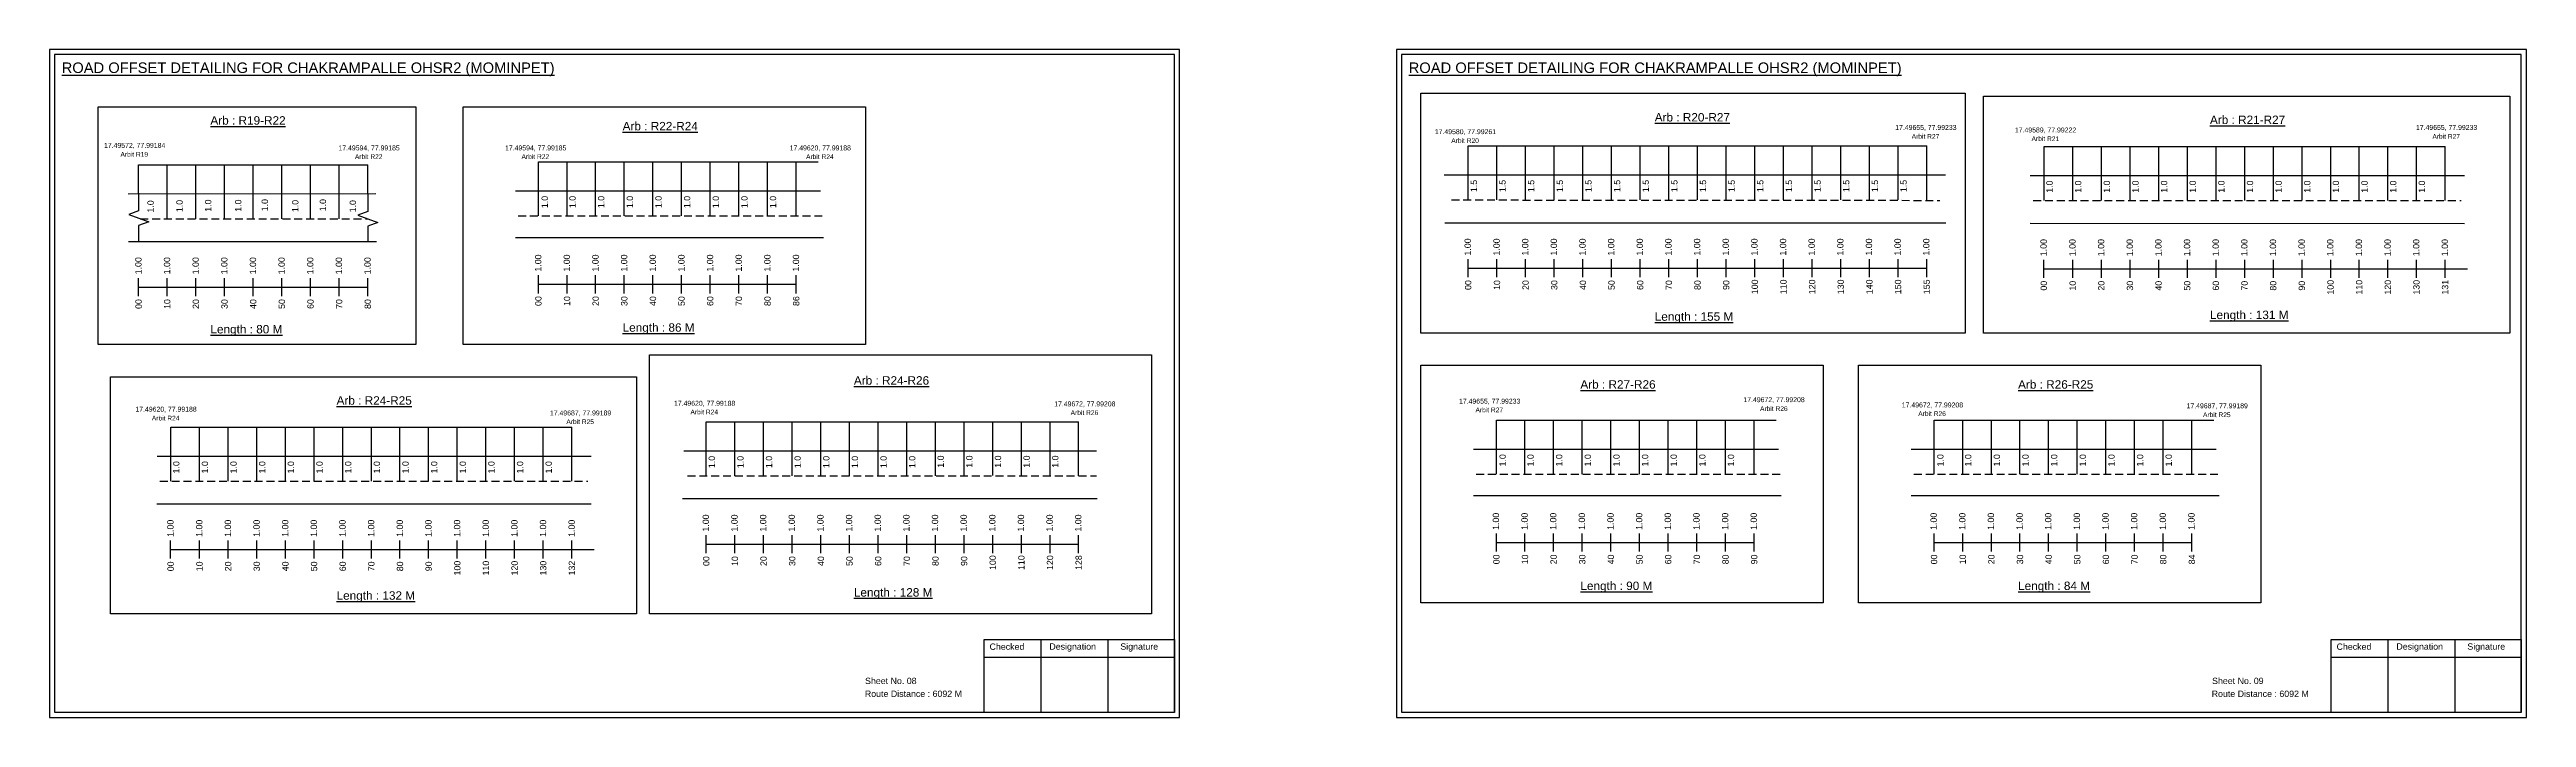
# Model space of a CAD drawing. Header units: inches. Extents: x 664 to 10563, y 382 to 1817.
# Drawn here: x 8723 to 9899, y 385 to 702 of the extents above; entities that cross this region are included whole.
import ezdxf

# ---------------------------------------------------------------- set-up
doc = ezdxf.new("R2010")
doc.units = ezdxf.units.IN
doc.header["$MEASUREMENT"] = 0
doc.linetypes.add('DASHED2', pattern=[0.375, 0.25, -0.125])
for name, color, linetype in [('PDF_Geometry', 7, 'Continuous'), ('PDF_Text', 5, 'Continuous'), ('pipe', 5, 'Continuous')]:
    doc.layers.add(name, color=color, linetype=linetype)
doc.styles.add('PDF Arial', font='arial.ttf')
doc.styles.get("Standard").update_dxf_attribs({"font": 'arial.ttf'})

msp = doc.modelspace()

# ---------------------------------------------------------------- linework, layer by layer
at = {"color": 5}
for p, q in [((8765.6, 646.9), (8874.4, 646.9)), ((8955.4, 648.3), (9088.2, 648.3)), ((9396.9, 655.9), (9614.5, 655.9)), ((9670.3, 655.6), (9860.7, 655.6)), ((8780.9, 522.5), (8971.3, 522.5)), ((9035.1, 525), (9211.9, 525)), ((9410.2, 525.8), (9543, 525.8)), ((9618, 525.8), (9750.8, 525.8))]:
    msp.add_line(p, q, dxfattribs=at)
for p, q in [((8765.6, 633.2), (8765.6, 646.9)), ((8779.2, 621.4), (8779.2, 646.9)), ((8792.8, 621.4), (8792.8, 646.9)), ((8806.4, 621.4), (8806.4, 646.9)), ((8820, 621.4), (8820, 646.9)), ((8833.6, 621.4), (8833.6, 646.9)), ((8847.2, 621.4), (8847.2, 646.9)), ((8860.8, 621.4), (8860.8, 646.9)), ((8874.4, 633.2), (8874.4, 646.9)), ((8955.4, 622.7), (8955.4, 648.3)), ((8969, 622.7), (8969, 648.3)), ((8982.6, 622.7), (8982.6, 648.3)), ((8996.2, 622.7), (8996.2, 648.3)), ((9009.8, 622.7), (9009.8, 648.3)), ((9023.4, 622.7), (9023.4, 648.3)), ((9037, 622.7), (9037, 648.3)), ((9050.6, 622.7), (9050.6, 648.3)), ((9064.2, 622.7), (9064.2, 648.3)), ((9077.8, 622.7), (9077.8, 648.3)), ((9396.9, 630.3), (9396.9, 655.9)), ((9410.5, 630.3), (9410.5, 655.9)), ((9424.1, 630.3), (9424.1, 655.9)), ((9437.7, 630.3), (9437.7, 655.9)), ((9451.3, 630.3), (9451.3, 655.9)), ((9464.9, 630.3), (9464.9, 655.9)), ((9478.5, 630.3), (9478.5, 655.9)), ((9492.1, 630.3), (9492.1, 655.9)), ((9505.7, 630.3), (9505.7, 655.9)), ((9519.3, 630.3), (9519.3, 655.9)), ((9532.9, 630.3), (9532.9, 655.9)), ((9546.5, 630.3), (9546.5, 655.9)), ((9560.1, 630.3), (9560.1, 655.9)), ((9573.7, 630.3), (9573.7, 655.9)), ((9587.3, 630.3), (9587.3, 655.9)), ((9600.9, 630.3), (9600.9, 655.9)), ((9614.5, 630.3), (9614.5, 655.9)), ((9670.3, 630), (9670.3, 655.6)), ((9683.9, 630), (9683.9, 655.6)), ((9697.5, 630), (9697.5, 655.6)), ((9711.1, 630), (9711.1, 655.6)), ((9724.7, 630), (9724.7, 655.6)), ((9738.3, 630), (9738.3, 655.6)), ((9751.9, 630), (9751.9, 655.6)), ((9765.5, 630), (9765.5, 655.6)), ((9779.1, 630), (9779.1, 655.6)), ((9792.7, 630), (9792.7, 655.6)), ((9806.3, 630), (9806.3, 655.6)), ((9819.9, 630), (9819.9, 655.6)), ((9833.5, 630), (9833.5, 655.6)), ((9847.1, 630), (9847.1, 655.6)), ((9860.7, 630), (9860.7, 655.6)), ((9385.4, 642.2), (9623.4, 642.2)), ((9663.7, 641.9), (9869.8, 641.9)), ((8760.7, 633.2), (8878.3, 633.3)), ((8944.6, 634.6), (9089.3, 634.6)), ((9090.8, 612.4), (8944.6, 612.4)), ((9385.8, 619.5), (9623.6, 619.5)), ((9663.6, 619.3), (9869.8, 619.2)), ((8760.8, 610.6), (8878.6, 610.6)), ((8780.9, 496.9), (8780.9, 522.5)), ((8794.5, 496.9), (8794.5, 522.5)), ((8808.1, 496.9), (8808.1, 522.5)), ((8821.7, 496.9), (8821.7, 522.5)), ((8835.3, 496.9), (8835.3, 522.5)), ((8848.9, 496.9), (8848.9, 522.5)), ((8862.5, 496.9), (8862.5, 522.5)), ((8876.1, 496.9), (8876.1, 522.5)), ((8889.7, 496.9), (8889.7, 522.5)), ((8903.3, 496.9), (8903.3, 522.5)), ((8916.9, 496.9), (8916.9, 522.5)), ((8930.5, 496.9), (8930.5, 522.5)), ((8944.1, 496.9), (8944.1, 522.5)), ((8957.7, 496.9), (8957.7, 522.5)), ((8971.3, 496.9), (8971.3, 522.5)), ((9035.1, 499.5), (9035.1, 525)), ((9048.7, 499.5), (9048.7, 525)), ((9062.3, 499.5), (9062.3, 525)), ((9075.9, 499.5), (9075.9, 525)), ((9089.5, 499.5), (9089.5, 525)), ((9103.1, 499.5), (9103.1, 525)), ((9116.7, 499.5), (9116.7, 525)), ((9130.3, 499.5), (9130.3, 525)), ((9143.9, 499.5), (9143.9, 525)), ((9157.5, 499.6), (9157.5, 525.2)), ((9171.1, 499.6), (9171.1, 525.2)), ((9184.7, 499.6), (9184.7, 525.2)), ((9198.3, 499.6), (9198.3, 525.2)), ((9211.9, 499.5), (9211.9, 525)), ((9410.2, 500.2), (9410.2, 525.8)), ((9423.8, 500.2), (9423.8, 525.8)), ((9437.4, 500.2), (9437.4, 525.8)), ((9451, 500.2), (9451, 525.8)), ((9464.6, 500.2), (9464.6, 525.8)), ((9478.2, 500.2), (9478.2, 525.8)), ((9491.8, 500.2), (9491.8, 525.8)), ((9505.4, 500.2), (9505.4, 525.8)), ((9519, 500.2), (9519, 525.8)), ((9532.6, 500.2), (9532.6, 525.8)), ((9618, 500.2), (9618, 525.8)), ((9631.6, 500.2), (9631.6, 525.8)), ((9645.2, 500.2), (9645.2, 525.8)), ((9658.8, 500.2), (9658.8, 525.8)), ((9672.4, 500.2), (9672.4, 525.8)), ((9686, 500.2), (9686, 525.8)), ((9699.6, 500.2), (9699.6, 525.8)), ((9713.2, 500.2), (9713.2, 525.8)), ((9726.8, 500.2), (9726.8, 525.8)), ((9740.4, 500.2), (9740.4, 525.8)), ((8774.4, 508.8), (8980.5, 508.8)), ((9024.4, 511.3), (9220.3, 511.3)), ((9399.3, 512.1), (9544.1, 512.1)), ((9607.1, 512.1), (9751.9, 512.1)), ((8774.3, 486.2), (8980.4, 486.1)), ((9023.9, 488.7), (9220.7, 488.7)), ((9545.5, 489.9), (9399.3, 489.9)), ((9753.3, 489.9), (9607.1, 489.9))]:
    msp.add_line(p, q)
at = {"linetype": 'DASHED2', "ltscale": 15}
for p, q in [((9388.9, 630.3), (9620.8, 630.1)), ((9665.1, 630), (9868.3, 630)), ((8766.4, 621.4), (8874.4, 621.4)), ((8945.8, 622.7), (9090.2, 622.7)), ((8775.7, 496.9), (8978.9, 496.9)), ((9026.2, 499.5), (9220.4, 499.5)), ((9400.6, 500.2), (9545, 500.2)), ((9608.4, 500.2), (9752.8, 500.2))]:
    msp.add_line(p, q, dxfattribs=at)
at = {"color": 217, "true_color": 0x93278f}
for p, q in [((9396.8, 593.6), (9396.8, 602.2)), ((9410.5, 593.6), (9410.5, 602.2)), ((9424.1, 593.6), (9424.1, 602.2)), ((9437.7, 593.6), (9437.7, 602.2)), ((9451.3, 593.6), (9451.3, 602.2)), ((9464.9, 593.6), (9464.9, 602.2)), ((9478.5, 593.6), (9478.5, 602.2)), ((9492.1, 593.6), (9492.1, 602.2)), ((9505.7, 593.6), (9505.7, 602.2)), ((9519.3, 593.6), (9519.3, 602.2)), ((9532.9, 593.6), (9532.9, 602.2)), ((9546.5, 593.6), (9546.5, 602.2)), ((9560.1, 593.6), (9560.1, 602.2)), ((9573.7, 593.6), (9573.7, 602.2)), ((9587.3, 593.6), (9587.3, 602.2)), ((9600.9, 593.6), (9600.9, 602.2)), ((9614.5, 593.6), (9614.5, 602.2)), ((9670.2, 593.3), (9670.2, 601.9)), ((9683.9, 593.3), (9683.9, 601.9)), ((9697.5, 593.3), (9697.5, 601.9)), ((9711.1, 593.3), (9711.1, 601.9)), ((9724.7, 593.3), (9724.7, 601.9)), ((9738.3, 593.3), (9738.3, 601.9)), ((9751.9, 593.3), (9751.9, 601.9)), ((9765.5, 593.3), (9765.5, 601.9)), ((9779.1, 593.3), (9779.1, 601.9)), ((9792.7, 593.3), (9792.7, 601.9)), ((9806.3, 593.3), (9806.3, 601.9)), ((9819.9, 593.3), (9819.9, 601.9)), ((9833.5, 593.3), (9833.5, 601.9)), ((9847.1, 593.3), (9847.1, 601.9)), ((9860.7, 593.3), (9860.7, 601.9)), ((8765.6, 584.7), (8765.6, 593.2)), ((8765.6, 588.9), (8874.4, 588.9)), ((8779.2, 584.7), (8779.2, 593.2)), ((8792.8, 584.7), (8792.8, 593.2)), ((8806.4, 584.7), (8806.4, 593.2)), ((8820, 584.7), (8820, 593.2)), ((8833.6, 584.7), (8833.6, 593.2)), ((8847.2, 584.7), (8847.2, 593.2)), ((8860.8, 584.7), (8860.8, 593.2)), ((8874.4, 584.7), (8874.4, 593.2)), ((8955.4, 586), (8955.4, 594.6)), ((8955.4, 590.3), (9077.8, 590.3)), ((8969, 586), (8969, 594.6)), ((8982.6, 586), (8982.6, 594.6)), ((8996.2, 586), (8996.2, 594.6)), ((9009.8, 586), (9009.8, 594.6)), ((9023.4, 586), (9023.4, 594.6)), ((9037, 586), (9037, 594.6)), ((9050.6, 586), (9050.6, 594.6)), ((9064.2, 586), (9064.2, 594.6)), ((9077.8, 586), (9077.8, 594.6)), ((9396.9, 597.9), (9614.5, 597.9)), ((9670.2, 597.6), (9871.2, 597.6)), ((9035.1, 462.8), (9035.1, 471.3)), ((9048.7, 462.8), (9048.7, 471.3)), ((9062.3, 462.8), (9062.3, 471.3)), ((9075.9, 462.8), (9075.9, 471.3)), ((9089.5, 462.8), (9089.5, 471.3)), ((9103.1, 462.8), (9103.1, 471.3)), ((9116.7, 462.8), (9116.7, 471.3)), ((9130.3, 462.8), (9130.3, 471.3)), ((9143.9, 462.8), (9143.9, 471.3)), ((9157.5, 462.8), (9157.5, 471.3)), ((9171.1, 462.8), (9171.1, 471.3)), ((9184.7, 462.8), (9184.7, 471.3)), ((9198.3, 462.8), (9198.3, 471.3)), ((9211.9, 462.8), (9211.9, 471.3)), ((9410.2, 463.5), (9410.2, 472.1)), ((9423.8, 463.5), (9423.8, 472.1)), ((9437.4, 463.5), (9437.4, 472.1)), ((9451, 463.5), (9451, 472.1)), ((9464.6, 463.5), (9464.6, 472.1)), ((9478.2, 463.5), (9478.2, 472.1)), ((9491.8, 463.5), (9491.8, 472.1)), ((9505.4, 463.5), (9505.4, 472.1)), ((9519, 463.5), (9519, 472.1)), ((9532.6, 463.5), (9532.6, 472.1)), ((9618, 463.5), (9618, 472.1)), ((9631.6, 463.5), (9631.6, 472.1)), ((9645.2, 463.5), (9645.2, 472.1)), ((9658.8, 463.5), (9658.8, 472.1)), ((9672.4, 463.5), (9672.4, 472.1)), ((9686, 463.5), (9686, 472.1)), ((9699.6, 463.5), (9699.6, 472.1)), ((9713.2, 463.5), (9713.2, 472.1)), ((9726.8, 463.5), (9726.8, 472.1)), ((9740.4, 463.5), (9740.4, 472.1)), ((8780.8, 460.2), (8780.8, 468.8)), ((8780.8, 464.5), (8981.9, 464.5)), ((8794.5, 460.2), (8794.5, 468.8)), ((8808.1, 460.2), (8808.1, 468.8)), ((8821.7, 460.2), (8821.7, 468.8)), ((8835.3, 460.2), (8835.3, 468.8)), ((8848.9, 460.2), (8848.9, 468.8)), ((8862.5, 460.2), (8862.5, 468.8)), ((8876.1, 460.2), (8876.1, 468.8)), ((8889.7, 460.2), (8889.7, 468.8)), ((8903.3, 460.2), (8903.3, 468.8)), ((8916.9, 460.2), (8916.9, 468.8)), ((8930.5, 460.2), (8930.5, 468.8)), ((8944.1, 460.2), (8944.1, 468.8)), ((8957.7, 460.2), (8957.7, 468.8)), ((8971.3, 460.2), (8971.3, 468.8)), ((9035.1, 467), (9211.9, 467.1)), ((9410.2, 467.8), (9532.6, 467.8)), ((9618, 467.8), (9740.4, 467.8))]:
    msp.add_line(p, q, dxfattribs=at)
for points in [[(8746.4, 674.4), (8897.3, 674.4), (8897.3, 561.7), (8746.4, 561.7)], [(8919.7, 674.4), (9110.7, 674.4), (9110.7, 561.7), (8919.7, 561.7)], [(9374.4, 681), (9632.8, 681), (9632.8, 567.1), (9374.4, 567.1)], [(9641.5, 679.5), (9891.4, 679.5), (9891.4, 567.1), (9641.5, 567.1)], [(8752.2, 546.4), (9002, 546.4), (9002, 434), (8752.2, 434)], [(9374.4, 551.9), (9565.4, 551.9), (9565.4, 439.2), (9374.4, 439.2)], [(9582.2, 551.9), (9773.2, 551.9), (9773.2, 439.2), (9582.2, 439.2)]]:
    msp.add_lwpolyline(points, close=True)
at = {"linetype": 'Continuous'}
for points in [[(8765.6, 633.5), (8765.6, 625.1), (8760.9, 623.4), (8770.4, 619.9), (8765.6, 618.2), (8765.6, 610.8)], [(8874.4, 633.2), (8874.4, 624.8), (8869.7, 623.1), (8879.2, 619.6), (8874.4, 617.9), (8874.4, 610.6)]]:
    msp.add_lwpolyline(points, dxfattribs=at)
at = {"layer": 'PDF_Geometry'}
for points in [[(8723.3, 701.6), (8723.3, 384.9), (9259.8, 384.9), (9259.8, 701.6)], [(8725.7, 699.3), (8725.7, 387.3), (9257.4, 387.3), (9257.4, 699.3)], [(9362.8, 701.6), (9362.8, 384.9), (9899.3, 384.9), (9899.3, 701.6)], [(9365.1, 699.3), (9365.1, 387.3), (9896.8, 387.3), (9896.8, 699.3)]]:
    msp.add_lwpolyline(points, close=True, dxfattribs=at)
at = {"layer": 'PDF_Geometry', "color": 242, "true_color": 0xcc1f26}
for points in [[(9257.4, 387.2), (9167, 387.2), (9167, 421.8), (9257.4, 421.8)], [(9896.8, 387.2), (9806.5, 387.2), (9806.5, 421.8), (9896.8, 421.8)]]:
    msp.add_lwpolyline(points, close=True, dxfattribs=at)
for points in [[(9167, 413.5), (9257.4, 413.5)], [(9194, 421.8), (9194, 387.2)], [(9225.7, 421.8), (9225.7, 387.2)], [(9806.5, 413.5), (9896.8, 413.5)], [(9833.5, 421.8), (9833.5, 387.2)], [(9865.2, 421.8), (9865.2, 387.2)]]:
    msp.add_lwpolyline(points, dxfattribs=at)
at = {"layer": 'pipe', "color": 0}
msp.add_lwpolyline([(9008.2, 556.8), (9246.5, 556.8), (9246.5, 434), (9008.2, 434)], close=True, dxfattribs=at)

# ---------------------------------------------------------------- texts
at = {"color": 242, "true_color": 0xcd2027}
for s, height, p in [('%%UROAD OFFSET DETAILING FOR CHAKRAMPALLE OHSR2 (MOMINPET)', 5, (8729.1, 690.5)), ('%%UROAD OFFSET DETAILING FOR CHAKRAMPALLE OHSR2 (MOMINPET)', 5, (9368.6, 690.5)), ('%%UArb : R20-R27', 4, (9485.4, 667.5)), ('%%UArb : R21-R27', 4, (9749, 666.3)), ('%%UArb : R19-R22', 4, (8799.7, 666)), ('%%UArb : R22-R24', 4, (8995.4, 663.3)), ('%%ULength : 155 M', 4, (9485.4, 573)), ('%%ULength : 131 M', 4, (9749, 573.8)), ('%%ULength : 80 M', 4, (8799.7, 567)), ('%%ULength : 86 M', 4, (8995.4, 567.8)), ('%%UArb : R24-R26', 4, (9105.2, 542.7)), ('%%UArb : R27-R26', 4, (9450.1, 540.8)), ('%%UArb : R26-R25', 4, (9657.9, 540.8)), ('%%UArb : R24-R25', 4, (8859.6, 533.2)), ('%%ULength : 90 M', 4, (9450.1, 445.3)), ('%%ULength : 84 M', 4, (9657.9, 445.3)), ('%%ULength : 132 M', 4, (8859.6, 440.7)), ('%%ULength : 128 M', 4, (9105.2, 442.2))]:
    msp.add_text(s, height=height, dxfattribs=at).set_placement(p)
at = {"color": 5}
for s, height, p in [('17.49580, 77.99261', 2.34, (9381, 661.5)), ('Arbit R20', 2.25, (9388.8, 657.3)), ('17.49655, 77.99233', 2.34, (9599.6, 663.5)), ('Arbit R27', 2.25, (9607.4, 659.3)), ('17.49589, 77.99222', 2.34, (9656.4, 662.3)), ('Arbit R21', 2.25, (9664.3, 658.2)), ('17.49655, 77.99233', 2.34, (9846.8, 663.5)), ('Arbit R27', 2.25, (9854.6, 659.3)), ('17.49572, 77.99184', 2.34, (8749.2, 655)), ('Arbit R19', 2.25, (8757, 650.8)), ('17.49594, 77.99185', 2.34, (8860.5, 653.8)), ('Arbit R22', 2.25, (8868.3, 649.7)), ('17.49594, 77.99185', 2.34, (8939.6, 653.8)), ('Arbit R22', 2.25, (8947.4, 649.7)), ('17.49620, 77.99188', 2.34, (9074.7, 653.8)), ('Arbit R24', 2.25, (9082.5, 649.7)), ('17.49620, 77.99188', 2.34, (8764.1, 529.9)), ('17.49687, 77.99189', 2.34, (8960.9, 528.1)), ('17.49620, 77.99188', 2.34, (9019.8, 532.7)), ('Arbit R24', 2.25, (9027.6, 528.6)), ('17.49672, 77.99208', 2.34, (9200.3, 532.4)), ('Arbit R26', 2.25, (9208.1, 528.3)), ('17.49655, 77.99233', 2.34, (9392.5, 533.7)), ('Arbit R27', 2.25, (9400.3, 529.6)), ('17.49672, 77.99208', 2.34, (9527.5, 534.4)), ('Arbit R26', 2.25, (9535.4, 530.2)), ('17.49672, 77.99208', 2.34, (9602.7, 531.9)), ('Arbit R26', 2.25, (9610.5, 527.8)), ('17.49687, 77.99189', 2.34, (9737.9, 531.5)), ('Arbit R25', 2.25, (9745.7, 527.3)), ('Arbit R24', 2.25, (8771.9, 525.7)), ('Arbit R25', 2.25, (8968.7, 524))]:
    msp.add_text(s, height=height, dxfattribs=at).set_placement(p)
for s, p in [('1.5', (9401, 634)), ('1.5', (9414.6, 634)), ('1.5', (9428.2, 634)), ('1.5', (9441.8, 634)), ('1.5', (9455.4, 634)), ('1.5', (9469, 634)), ('1.5', (9482.6, 634)), ('1.5', (9496.2, 634)), ('1.5', (9509.8, 634)), ('1.5', (9523.4, 634)), ('1.5', (9537, 634)), ('1.5', (9550.6, 634)), ('1.5', (9564.2, 634)), ('1.5', (9577.8, 634)), ('1.5', (9591.4, 634)), ('1.5', (9605, 634)), ('1.0', (9674.3, 633.7)), ('1.0', (9687.9, 633.7)), ('1.0', (9701.5, 633.7)), ('1.0', (9715.1, 633.7)), ('1.0', (9728.7, 633.7)), ('1.0', (9742.3, 633.7)), ('1.0', (9755.9, 633.7)), ('1.0', (9769.5, 633.7)), ('1.0', (9783.1, 633.7)), ('1.0', (9796.7, 633.7)), ('1.0', (9810.3, 633.7)), ('1.0', (9823.9, 633.7)), ('1.0', (9837.5, 633.7)), ('1.0', (9851.1, 633.7)), ('1.0', (8772.8, 624.3)), ('1.0', (8786.5, 624.5)), ('1.0', (8800.1, 624.7)), ('1.0', (8814.4, 624.7)), ('1.0', (8827, 624.9)), ('1.0', (8841.5, 624.5)), ('1.0', (8854.6, 624.9)), ('1.0', (8868.8, 624.4)), ('1.0', (8959.9, 626.4)), ('1.0', (8973.1, 626.4)), ('1.0', (8986.7, 626.4)), ('1.0', (9000.3, 626.4)), ('1.0', (9013.9, 626.4)), ('1.0', (9027.5, 626.4)), ('1.0', (9041.1, 626.4)), ('1.0', (9054.7, 626.4)), ('1.0', (9068.3, 626.4)), ('1.0', (8785, 500.6)), ('1.0', (8798.6, 500.6)), ('1.0', (8812.2, 500.6)), ('1.0', (8825.8, 500.6)), ('1.0', (8839.4, 500.6)), ('1.0', (8853, 500.6)), ('1.0', (8866.6, 500.6)), ('1.0', (8880.2, 500.6)), ('1.0', (8893.8, 500.6)), ('1.0', (8907.4, 500.6)), ('1.0', (8921, 500.6)), ('1.0', (8934.6, 500.6)), ('1.0', (8948.2, 500.6)), ('1.0', (8961.8, 500.6)), ('1.0', (9039.2, 503.1)), ('1.0', (9052.8, 503.1)), ('1.0', (9066.4, 503.1)), ('1.0', (9080, 503.1)), ('1.0', (9093.6, 503.1)), ('1.0', (9107.2, 503.1)), ('1.0', (9120.8, 503.1)), ('1.0', (9134.4, 503.1)), ('1.0', (9147.9, 503.3)), ('1.0', (9161.5, 503.3)), ('1.0', (9175.1, 503.3)), ('1.0', (9188.7, 503.3)), ('1.0', (9202.3, 503.3)), ('1.0', (9414.7, 503.9)), ('1.0', (9427.9, 503.9)), ('1.0', (9441.5, 503.9)), ('1.0', (9455.1, 503.9)), ('1.0', (9468.7, 503.9)), ('1.0', (9482.3, 503.9)), ('1.0', (9495.9, 503.9)), ('1.0', (9509.5, 503.9)), ('1.0', (9523.1, 503.9)), ('1.0', (9622.5, 503.9)), ('1.0', (9635.7, 503.9)), ('1.0', (9649.3, 503.9)), ('1.0', (9662.9, 503.9)), ('1.0', (9676.5, 503.9)), ('1.0', (9690.1, 503.9)), ('1.0', (9703.7, 503.9)), ('1.0', (9717.3, 503.9)), ('1.0', (9730.9, 503.9))]:
    msp.add_text(s, height=3, rotation=90).set_placement(p)
at = {"color": 217, "true_color": 0x93278f}
for s, p in [('1.00', (9398.1, 603.9)), ('1.00', (9411.8, 603.9)), ('1.00', (9425.4, 603.9)), ('1.00', (9439, 603.9)), ('1.00', (9452.6, 603.9)), ('1.00', (9466.2, 603.9)), ('1.00', (9479.8, 603.9)), ('1.00', (9493.4, 603.9)), ('1.00', (9507, 603.9)), ('1.00', (9520.6, 603.9)), ('1.00', (9534.2, 603.9)), ('1.00', (9547.8, 603.9)), ('1.00', (9561.4, 603.9)), ('1.00', (9575, 603.9)), ('1.00', (9588.6, 603.9)), ('1.00', (9602.2, 603.9)), ('1.00', (9615.8, 603.9)), ('1.00', (9671.5, 603.6)), ('1.00', (9685.2, 603.6)), ('1.00', (9698.8, 603.6)), ('1.00', (9712.4, 603.6)), ('1.00', (9726, 603.6)), ('1.00', (9739.6, 603.6)), ('1.00', (9753.2, 603.6)), ('1.00', (9766.8, 603.6)), ('1.00', (9780.4, 603.6)), ('1.00', (9794, 603.6)), ('1.00', (9807.6, 603.6)), ('1.00', (9821.2, 603.6)), ('1.00', (9834.8, 603.6)), ('1.00', (9848.4, 603.6)), ('1.00', (9862, 603.6)), ('1.00', (8767, 595)), ('1.00', (8780.6, 595)), ('1.00', (8794.2, 595)), ('1.00', (8807.8, 595)), ('1.00', (8821.4, 595)), ('1.00', (8835, 595)), ('1.00', (8848.6, 595)), ('1.00', (8862.2, 595)), ('1.00', (8875.8, 595)), ('1.00', (8956.8, 596.3)), ('1.00', (8970.4, 596.3)), ('1.00', (8984, 596.3)), ('1.00', (8997.6, 596.3)), ('1.00', (9011.2, 596.3)), ('1.00', (9024.8, 596.3)), ('1.00', (9038.4, 596.3)), ('1.00', (9052, 596.3)), ('1.00', (9065.6, 596.3)), ('1.00', (9079.2, 596.3)), ('00', (9398.3, 587.6)), ('10', (9412, 587.6)), ('20', (9425.6, 587.6)), ('30', (9439.2, 587.6)), ('40', (9452.8, 587.6)), ('50', (9466.4, 587.6)), ('60', (9480, 587.6)), ('70', (9493.6, 587.6)), ('80', (9507.2, 587.6)), ('90', (9520.8, 587.6)), ('100', (9534.4, 585.6)), ('110', (9548, 585.6)), ('120', (9561.6, 585.6)), ('130', (9575.2, 585.6)), ('140', (9588.8, 585.6)), ('150', (9602.4, 585.6)), ('155', (9616, 585.6)), ('00', (9671.6, 587.3)), ('10', (9685.3, 587.3)), ('20', (9698.9, 587.3)), ('30', (9712.5, 587.3)), ('40', (9726.1, 587.3)), ('50', (9739.7, 587.3)), ('60', (9753.3, 587.3)), ('70', (9766.9, 587.3)), ('80', (9780.5, 587.3)), ('90', (9794.1, 587.3)), ('100', (9807.7, 585.4)), ('110', (9821.3, 585.4)), ('120', (9834.9, 585.4)), ('130', (9848.5, 585.4)), ('131', (9862.1, 585.4)), ('00', (8767.1, 578.6)), ('10', (8780.7, 578.6)), ('20', (8794.3, 578.6)), ('30', (8807.9, 578.6)), ('40', (8821.5, 578.6)), ('50', (8835.1, 578.6)), ('60', (8848.7, 578.6)), ('70', (8862.3, 578.6)), ('80', (8875.9, 578.6)), ('00', (8956.9, 580)), ('10', (8970.5, 580)), ('20', (8984.1, 580)), ('30', (8997.7, 580)), ('40', (9011.3, 580)), ('50', (9024.9, 580)), ('60', (9038.5, 580)), ('70', (9052.1, 580)), ('80', (9065.7, 580)), ('86', (9079.3, 580)), ('1.00', (8782.2, 470.5)), ('1.00', (8795.9, 470.5)), ('1.00', (8809.5, 470.5)), ('1.00', (8823.1, 470.5)), ('1.00', (8836.7, 470.5)), ('1.00', (8850.3, 470.5)), ('1.00', (8863.9, 470.5)), ('1.00', (8877.5, 470.5)), ('1.00', (8891.1, 470.5)), ('1.00', (8904.7, 470.5)), ('1.00', (8918.3, 470.5)), ('1.00', (8931.9, 470.5)), ('1.00', (8945.5, 470.5)), ('1.00', (8959.1, 470.5)), ('1.00', (8972.7, 470.5)), ('1.00', (9036.4, 473)), ('1.00', (9050, 473)), ('1.00', (9063.6, 473)), ('1.00', (9077.2, 473)), ('1.00', (9090.8, 473)), ('1.00', (9104.4, 473)), ('1.00', (9118, 473)), ('1.00', (9131.6, 473)), ('1.00', (9145.2, 473)), ('1.00', (9158.8, 473)), ('1.00', (9172.4, 473)), ('1.00', (9186, 473)), ('1.00', (9199.6, 473)), ('1.00', (9213.2, 473)), ('1.00', (9411.5, 473.8)), ('1.00', (9425.1, 473.8)), ('1.00', (9438.7, 473.8)), ('1.00', (9452.3, 473.8)), ('1.00', (9465.9, 473.8)), ('1.00', (9479.5, 473.8)), ('1.00', (9493.1, 473.8)), ('1.00', (9506.7, 473.8)), ('1.00', (9520.3, 473.8)), ('1.00', (9533.9, 473.8)), ('1.00', (9619.3, 473.8)), ('1.00', (9632.9, 473.8)), ('1.00', (9646.5, 473.8)), ('1.00', (9660.1, 473.8)), ('1.00', (9673.7, 473.8)), ('1.00', (9687.3, 473.8)), ('1.00', (9700.9, 473.8)), ('1.00', (9714.5, 473.8)), ('1.00', (9728.1, 473.8)), ('1.00', (9741.7, 473.8)), ('00', (8782.3, 454.2)), ('10', (8796, 454.2)), ('20', (8809.6, 454.2)), ('30', (8823.2, 454.2)), ('40', (8836.8, 454.2)), ('50', (8850.4, 454.2)), ('60', (8864, 454.2)), ('70', (8877.6, 454.2)), ('80', (8891.2, 454.2)), ('90', (8904.8, 454.2)), ('100', (8918.4, 452.2)), ('110', (8932, 452.2)), ('120', (8945.6, 452.2)), ('130', (8959.2, 452.2)), ('132', (8972.8, 452.2)), ('00', (9036.6, 456.7)), ('10', (9050.2, 456.7)), ('20', (9063.8, 456.7)), ('30', (9077.4, 456.7)), ('40', (9091, 456.7)), ('50', (9104.6, 456.7)), ('60', (9118.2, 456.7)), ('70', (9131.8, 456.7)), ('80', (9145.4, 456.7)), ('90', (9159, 456.7)), ('100', (9172.6, 454.8)), ('110', (9186.2, 454.8)), ('120', (9199.8, 454.8)), ('128', (9213.4, 454.8)), ('00', (9411.7, 457.5)), ('10', (9425.3, 457.5)), ('20', (9438.9, 457.5)), ('30', (9452.5, 457.5)), ('40', (9466.1, 457.5)), ('50', (9479.7, 457.5)), ('60', (9493.3, 457.5)), ('70', (9506.9, 457.5)), ('80', (9520.5, 457.5)), ('90', (9534.1, 457.5)), ('00', (9619.5, 457.5)), ('10', (9633.1, 457.5)), ('20', (9646.7, 457.5)), ('30', (9660.3, 457.5)), ('40', (9673.9, 457.5)), ('50', (9687.5, 457.5)), ('60', (9701.1, 457.5)), ('70', (9714.7, 457.5)), ('80', (9728.3, 457.5)), ('84', (9741.9, 457.5))]:
    msp.add_text(s, height=3, rotation=90, dxfattribs=at).set_placement(p)
for s, p in [('Sheet No. 08', (9110.5, 400.7)), ('Sheet No. 09', (9750, 400.7)), ('Route Distance : 6092 M', (9110.4, 394.6)), ('Route Distance : 6092 M', (9749.8, 394.6))]:
    msp.add_text(s, height=3).set_placement(p)
at = {"layer": 'PDF_Text', "color": 7, "attachment_point": 7, "style": 'PDF Arial'}
for s, insert, char_height in [('Checked', (9169.6, 416.9), 3), ('Designation', (9198, 416.1), 3.001), ('Signature', (9231.7, 416.1), 3), ('Checked', (9809.1, 416.9), 3), ('Designation', (9837.5, 416.1), 3.001), ('Signature', (9871.2, 416.1), 3)]:
    msp.add_mtext(s, dxfattribs=dict(at, insert=insert, char_height=char_height))

doc.saveas('drawing.dxf')
